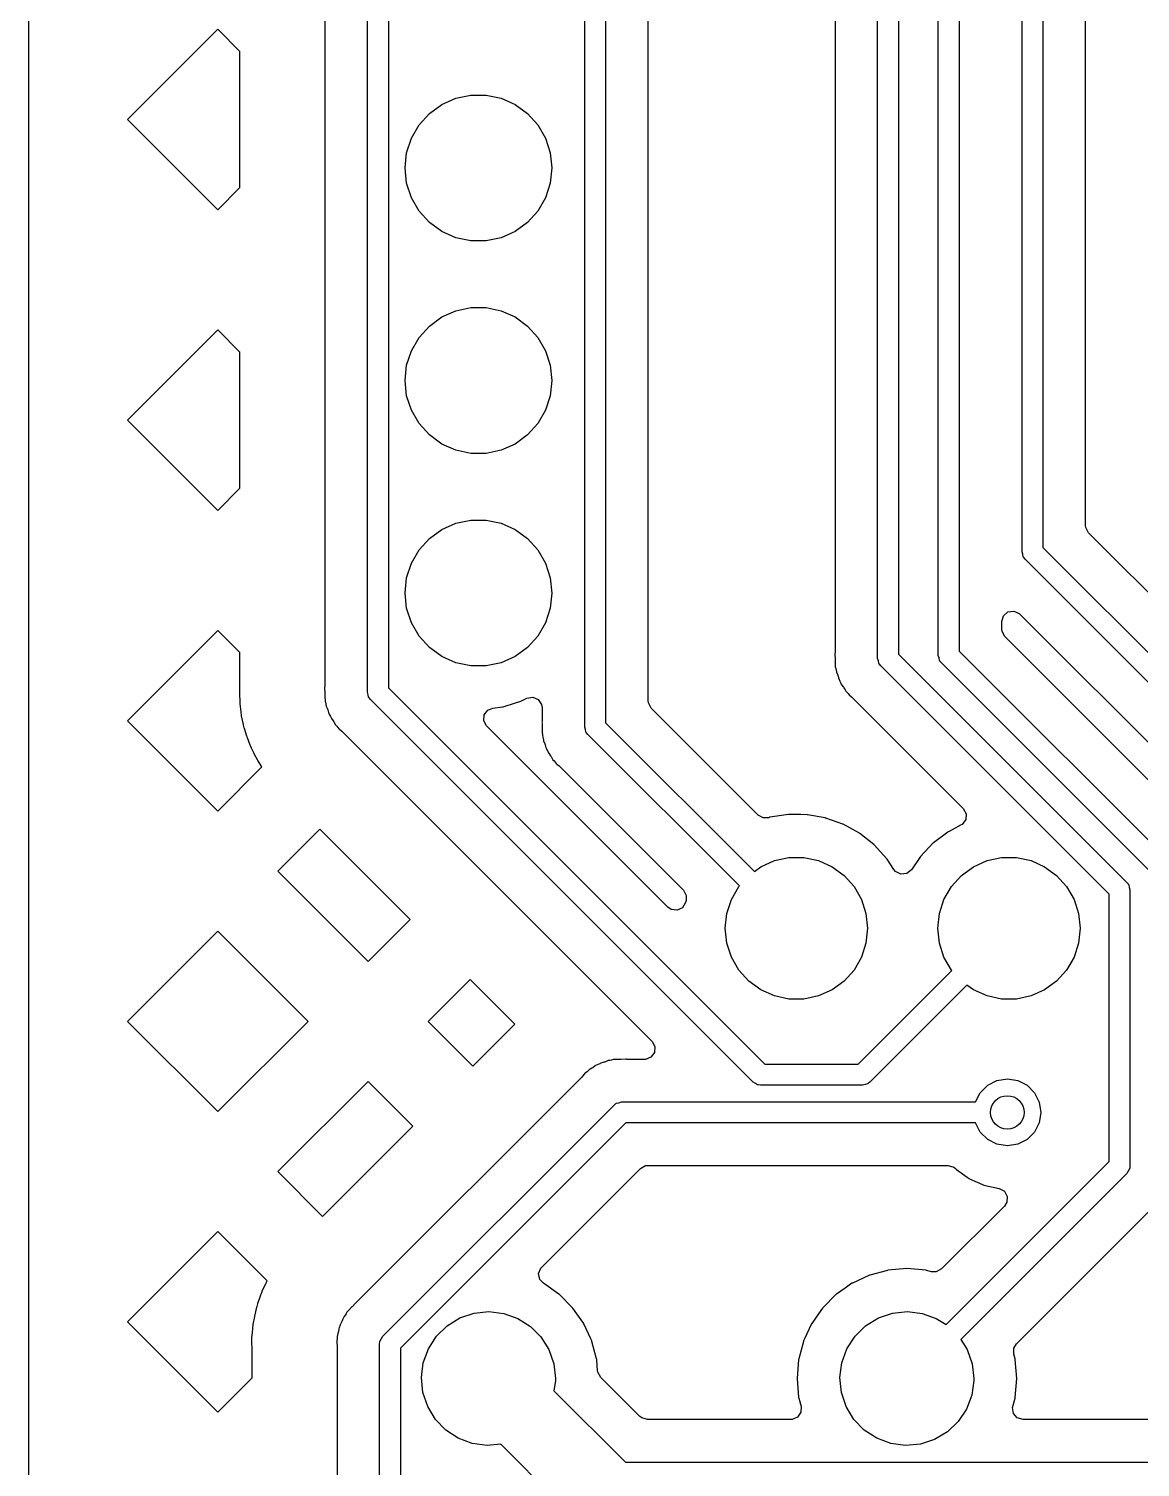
# Model space of a CAD drawing. Extents: x 124.5 to 210, y -114.5 to -26.5.
# Drawn here: x 124.51 to 137.79, y -70.44 to -53.25 of the extents above; entities that cross this region are included whole.
import ezdxf

# ---------------------------------------------------------------- set-up
doc = ezdxf.new("R2010")
doc.units = 0
doc.layers.add('BLACK', color=7, linetype='CONTINUOUS')

msp = doc.modelspace()

# ---------------------------------------------------------------- linework, layer by layer
at = {"layer": 'BLACK', "linetype": 'CONTINUOUS'}
for p, q in [((124.508, -110.935), (124.508, -30.0651)), ((136.375, -59.5), (136.375, -33.8797)), ((136.625, -33.8797), (136.625, -59.4482)), ((134.65, -60.775), (134.65, -34.152)), ((134.9, -34.2038), (134.9, -60.7232)), ((137.133, -59.1854), (137.133, -39.2875)), ((135.375, -60.74), (135.375, -40.3797)), ((135.625, -40.3797), (135.625, -60.6882)), ((131.4, -43.609), (131.4, -61.5432)), ((131.15, -61.595), (131.15, -43.6608)), ((128.045, -45.9911), (128.045, -61.0999)), ((128.554, -61.1787), (128.554, -45.9553)), ((128.804, -46.0071), (128.804, -61.1269)), ((131.908, -61.2804), (131.908, -47.1086)), ((134.141, -49.9019), (134.141, -60.6962)), ((126.766, -53.2565), (125.687, -54.3355)), ((127.031, -53.5217), (126.766, -53.2565)), ((127.031, -55.1494), (127.031, -53.5217)), ((129.442, -54.1551), (129.609, -54.0806)), ((129.609, -54.0806), (129.788, -54.0425)), ((129.788, -54.0425), (129.972, -54.0425)), ((129.972, -54.0425), (130.151, -54.0806)), ((130.151, -54.0806), (130.318, -54.1551)), ((129.171, -54.3989), (129.294, -54.2628)), ((129.294, -54.2628), (129.442, -54.1551)), ((130.318, -54.1551), (130.466, -54.2628)), ((130.466, -54.2628), (130.589, -54.3989)), ((125.687, -54.3355), (126.766, -55.4146)), ((129.079, -54.5576), (129.171, -54.3989)), ((130.589, -54.3989), (130.681, -54.5576)), ((129.023, -54.7318), (129.079, -54.5576)), ((130.681, -54.5576), (130.737, -54.7318)), ((129.004, -54.914), (129.023, -54.7318)), ((130.737, -54.7318), (130.756, -54.914)), ((129.023, -55.0962), (129.004, -54.914)), ((130.756, -54.914), (130.737, -55.0962)), ((126.766, -55.4146), (127.031, -55.1494)), ((129.079, -55.2704), (129.023, -55.0962)), ((130.737, -55.0962), (130.681, -55.2704)), ((129.171, -55.4291), (129.079, -55.2704)), ((130.681, -55.2704), (130.589, -55.4291)), ((129.294, -55.5652), (129.171, -55.4291)), ((130.589, -55.4291), (130.466, -55.5652)), ((129.442, -55.6729), (129.294, -55.5652)), ((129.609, -55.7474), (129.442, -55.6729)), ((130.318, -55.6729), (130.151, -55.7474)), ((130.466, -55.5652), (130.318, -55.6729)), ((129.788, -55.7855), (129.609, -55.7474)), ((129.972, -55.7855), (129.788, -55.7855)), ((130.151, -55.7474), (129.972, -55.7855)), ((129.294, -56.8028), (129.442, -56.6951)), ((129.442, -56.6951), (129.609, -56.6206)), ((129.609, -56.6206), (129.788, -56.5825)), ((129.788, -56.5825), (129.972, -56.5825)), ((129.972, -56.5825), (130.151, -56.6206)), ((130.151, -56.6206), (130.318, -56.6951)), ((130.318, -56.6951), (130.466, -56.8028)), ((126.766, -56.8486), (125.687, -57.9276)), ((127.031, -57.1138), (126.766, -56.8486)), ((129.171, -56.9389), (129.294, -56.8028)), ((130.466, -56.8028), (130.589, -56.9389)), ((129.079, -57.0976), (129.171, -56.9389)), ((130.589, -56.9389), (130.681, -57.0976)), ((127.031, -58.7415), (127.031, -57.1138)), ((129.023, -57.2718), (129.079, -57.0976)), ((130.681, -57.0976), (130.737, -57.2718)), ((129.004, -57.454), (129.023, -57.2718)), ((130.737, -57.2718), (130.756, -57.454)), ((129.023, -57.6362), (129.004, -57.454)), ((130.756, -57.454), (130.737, -57.6362)), ((129.079, -57.8104), (129.023, -57.6362)), ((130.737, -57.6362), (130.681, -57.8104)), ((129.171, -57.9691), (129.079, -57.8104)), ((130.681, -57.8104), (130.589, -57.9691)), ((125.687, -57.9276), (126.766, -59.0067)), ((129.294, -58.1052), (129.171, -57.9691)), ((130.589, -57.9691), (130.466, -58.1052)), ((129.442, -58.2129), (129.294, -58.1052)), ((129.609, -58.2874), (129.442, -58.2129)), ((130.318, -58.2129), (130.151, -58.2874)), ((130.466, -58.1052), (130.318, -58.2129)), ((129.788, -58.3255), (129.609, -58.2874)), ((129.972, -58.3255), (129.788, -58.3255)), ((130.151, -58.2874), (129.972, -58.3255)), ((126.766, -59.0067), (127.031, -58.7415)), ((129.609, -59.1606), (129.788, -59.1225)), ((129.788, -59.1225), (129.972, -59.1225)), ((129.972, -59.1225), (130.151, -59.1606)), ((129.294, -59.3428), (129.442, -59.2351)), ((129.442, -59.2351), (129.609, -59.1606)), ((130.151, -59.1606), (130.318, -59.2351)), ((130.318, -59.2351), (130.466, -59.3428)), ((137.136, -59.2122), (137.133, -59.1854)), ((137.17, -59.2745), (137.136, -59.2122)), ((137.222, -59.3266), (137.17, -59.2745)), ((129.171, -59.4789), (129.294, -59.3428)), ((130.466, -59.3428), (130.589, -59.4789)), ((136.625, -59.4482), (140.45, -63.2732)), ((139.019, -61.1226), (137.222, -59.3266)), ((129.023, -59.8118), (129.079, -59.6376)), ((129.079, -59.6376), (129.171, -59.4789)), ((130.589, -59.4789), (130.681, -59.6376)), ((130.681, -59.6376), (130.737, -59.8118)), ((136.384, -59.5295), (136.375, -59.5)), ((136.39, -59.5596), (136.384, -59.5295)), ((136.394, -59.5648), (136.39, -59.5596)), ((136.395, -59.5675), (136.394, -59.5648)), ((136.398, -59.5706), (136.395, -59.5675)), ((136.412, -59.5884), (136.398, -59.5706)), ((140.45, -63.6268), (136.412, -59.5884)), ((129.004, -59.994), (129.023, -59.8118)), ((130.737, -59.8118), (130.756, -59.994)), ((129.023, -60.1762), (129.004, -59.994)), ((130.756, -59.994), (130.737, -60.1762)), ((129.079, -60.3504), (129.023, -60.1762)), ((130.737, -60.1762), (130.681, -60.3504)), ((136.133, -60.3336), (136.154, -60.2655)), ((136.154, -60.2655), (136.207, -60.219)), ((136.207, -60.219), (136.277, -60.2089)), ((136.277, -60.2089), (136.342, -60.2384)), ((136.342, -60.2384), (136.349, -60.2445)), ((136.349, -60.2445), (138.558, -62.4536)), ((126.766, -60.4407), (125.687, -61.5197)), ((127.031, -60.7059), (126.766, -60.4407)), ((129.171, -60.5091), (129.079, -60.3504)), ((130.681, -60.3504), (130.589, -60.5091)), ((136.133, -60.4254), (136.133, -60.3336)), ((136.136, -60.4522), (136.133, -60.4254)), ((136.17, -60.5145), (136.136, -60.4522)), ((129.294, -60.6452), (129.171, -60.5091)), ((129.442, -60.7529), (129.294, -60.6452)), ((130.466, -60.6452), (130.318, -60.7529)), ((130.589, -60.5091), (130.466, -60.6452)), ((138.303, -62.6474), (136.17, -60.5145)), ((127.031, -61.0884), (127.031, -60.7059)), ((129.609, -60.8274), (129.442, -60.7529)), ((129.788, -60.8655), (129.609, -60.8274)), ((130.151, -60.8274), (129.972, -60.8655)), ((130.318, -60.7529), (130.151, -60.8274)), ((134.141, -60.7074), (134.139, -60.7149)), ((134.139, -60.7149), (134.14, -60.7228)), ((134.14, -60.7228), (134.14, -60.7228)), ((134.14, -60.7228), (134.141, -60.783)), ((134.141, -60.6962), (134.141, -60.7074)), ((134.141, -60.783), (134.141, -60.7869)), ((134.141, -60.7869), (134.141, -60.8149)), ((134.141, -60.8149), (134.142, -60.8188)), ((134.142, -60.8188), (134.142, -60.8188)), ((134.142, -60.8188), (134.142, -60.8189)), ((134.142, -60.8189), (134.143, -60.8307)), ((134.143, -60.8307), (134.144, -60.8749)), ((134.659, -60.8045), (134.65, -60.775)), ((134.665, -60.8346), (134.659, -60.8045)), ((134.669, -60.8398), (134.665, -60.8346)), ((134.67, -60.8425), (134.669, -60.8398)), ((134.673, -60.8456), (134.67, -60.8425)), ((134.687, -60.8634), (134.673, -60.8456)), ((134.9, -60.7232), (137.628, -63.4516)), ((135.384, -60.7695), (135.375, -60.74)), ((135.39, -60.7996), (135.384, -60.7695)), ((135.394, -60.8048), (135.39, -60.7996)), ((135.395, -60.8075), (135.394, -60.8048)), ((135.398, -60.8106), (135.395, -60.8075)), ((135.412, -60.8284), (135.398, -60.8106)), ((138.078, -63.4945), (135.412, -60.8284)), ((135.625, -60.6882), (138.257, -63.3204)), ((129.972, -60.8655), (129.788, -60.8655)), ((134.144, -60.8749), (134.15, -60.8943)), ((134.15, -60.8943), (134.154, -60.9137)), ((134.154, -60.9137), (134.157, -60.9338)), ((134.157, -60.9338), (134.159, -60.9412)), ((134.159, -60.9412), (134.159, -60.9412)), ((134.159, -60.9412), (134.173, -60.9749)), ((134.173, -60.9749), (134.177, -60.9861)), ((134.177, -60.9861), (134.183, -61.0084)), ((134.183, -61.0084), (134.189, -61.0286)), ((137.415, -63.5918), (134.687, -60.8634)), ((127.029, -61.1425), (127.031, -61.0884)), ((127.029, -61.1505), (127.029, -61.1425)), ((127.031, -61.2046), (127.029, -61.1505)), ((128.045, -61.1111), (128.043, -61.1186)), ((128.043, -61.1186), (128.043, -61.1265)), ((128.043, -61.1265), (128.043, -61.1265)), ((128.043, -61.1265), (128.045, -61.1867)), ((128.045, -61.0999), (128.045, -61.1111)), ((128.045, -61.1867), (128.045, -61.1906)), ((128.045, -61.1906), (128.045, -61.2186)), ((128.562, -61.2082), (128.554, -61.1787)), ((128.804, -61.1269), (133.302, -65.625)), ((134.189, -61.0286), (134.193, -61.0354)), ((134.193, -61.0354), (134.193, -61.0354)), ((134.193, -61.0354), (134.199, -61.046)), ((134.199, -61.046), (134.208, -61.0638)), ((134.208, -61.0638), (134.215, -61.0826)), ((134.215, -61.0826), (134.22, -61.089)), ((134.22, -61.089), (134.22, -61.089)), ((134.22, -61.089), (134.241, -61.1184)), ((134.241, -61.1184), (134.248, -61.1283)), ((134.248, -61.1283), (134.262, -61.1519)), ((134.262, -61.1519), (134.27, -61.1664)), ((134.27, -61.1664), (134.285, -61.1807)), ((134.285, -61.1807), (134.298, -61.1957)), ((127.031, -61.2186), (127.031, -61.2046)), ((127.031, -61.2225), (127.031, -61.2186)), ((127.033, -61.2703), (127.031, -61.2225)), ((127.033, -61.2743), (127.033, -61.2703)), ((127.034, -61.2883), (127.033, -61.2743)), ((127.035, -61.3104), (127.034, -61.2883)), ((127.035, -61.3183), (127.035, -61.3104)), ((127.044, -61.4136), (127.035, -61.3183)), ((128.045, -61.2186), (128.046, -61.2225)), ((128.046, -61.2225), (128.046, -61.2225)), ((128.046, -61.2225), (128.046, -61.2226)), ((128.046, -61.2226), (128.047, -61.2344)), ((128.047, -61.2344), (128.048, -61.2786)), ((128.048, -61.2786), (128.051, -61.2892)), ((128.051, -61.2892), (128.054, -61.298)), ((128.054, -61.298), (128.058, -61.3174)), ((128.058, -61.3174), (128.059, -61.3294)), ((128.059, -61.3294), (128.06, -61.3375)), ((128.06, -61.3375), (128.063, -61.3449)), ((128.063, -61.3449), (128.063, -61.3449)), ((128.063, -61.3449), (128.077, -61.3786)), ((128.569, -61.2383), (128.562, -61.2082)), ((128.573, -61.2435), (128.569, -61.2383)), ((128.574, -61.2462), (128.573, -61.2435)), ((128.577, -61.2493), (128.574, -61.2462)), ((128.59, -61.2671), (128.577, -61.2493)), ((133.162, -65.8384), (128.59, -61.2671)), ((130.051, -61.3682), (130.169, -61.3532)), ((130.169, -61.3532), (130.174, -61.3517)), ((130.174, -61.3517), (130.322, -61.3072)), ((130.174, -61.3517), (130.174, -61.3517)), ((130.322, -61.3072), (130.387, -61.2877)), ((130.387, -61.2877), (130.46, -61.252)), ((130.46, -61.252), (130.53, -61.24)), ((130.53, -61.24), (130.595, -61.2677)), ((130.595, -61.2677), (130.635, -61.3263)), ((130.635, -61.3263), (130.641, -61.3651)), ((131.911, -61.3072), (131.908, -61.2804)), ((131.945, -61.3695), (131.911, -61.3072)), ((134.298, -61.1957), (134.31, -61.2121)), ((134.31, -61.2121), (134.336, -61.2344)), ((134.336, -61.2344), (134.344, -61.2403)), ((134.344, -61.2403), (134.352, -61.2483)), ((134.352, -61.2483), (135.673, -62.5685)), ((125.687, -61.5197), (126.766, -62.5988)), ((127.045, -61.4215), (127.044, -61.4136)), ((127.05, -61.4527), (127.045, -61.4215)), ((127.051, -61.4604), (127.05, -61.4527)), ((127.063, -61.5132), (127.051, -61.4604)), ((127.073, -61.5664), (127.063, -61.5132)), ((128.077, -61.3786), (128.08, -61.3898)), ((128.08, -61.3898), (128.09, -61.4215)), ((128.09, -61.4215), (128.093, -61.4323)), ((128.093, -61.4323), (128.097, -61.4391)), ((128.097, -61.4391), (128.097, -61.4391)), ((128.097, -61.4391), (128.103, -61.4497)), ((128.103, -61.4497), (128.112, -61.4675)), ((128.112, -61.4675), (128.119, -61.4863)), ((128.119, -61.4863), (128.124, -61.4927)), ((128.124, -61.4927), (128.124, -61.4927)), ((128.124, -61.4927), (128.145, -61.5221)), ((128.145, -61.5221), (128.152, -61.532)), ((128.152, -61.532), (128.158, -61.5424)), ((129.944, -61.52), (129.949, -61.4492)), ((129.978, -61.5823), (129.944, -61.52)), ((129.949, -61.4492), (129.992, -61.3924)), ((129.992, -61.3924), (130.051, -61.3682)), ((130.641, -61.5274), (130.639, -61.5349)), ((130.639, -61.5349), (130.64, -61.5428)), ((130.641, -61.3651), (130.641, -61.5162)), ((130.641, -61.5162), (130.641, -61.5274)), ((133.223, -62.6474), (131.945, -61.3695)), ((127.075, -61.5741), (127.073, -61.5664)), ((127.083, -61.6047), (127.075, -61.5741)), ((127.085, -61.6123), (127.083, -61.6047)), ((127.115, -61.7033), (127.085, -61.6123)), ((127.117, -61.7108), (127.115, -61.7033)), ((128.158, -61.5424), (128.174, -61.5701)), ((128.174, -61.5701), (128.188, -61.5844)), ((128.188, -61.5844), (128.201, -61.5994)), ((128.201, -61.5994), (128.213, -61.6158)), ((128.213, -61.6158), (128.219, -61.6209)), ((128.219, -61.6209), (128.247, -61.644)), ((128.247, -61.644), (128.256, -61.652)), ((128.256, -61.652), (131.956, -65.3514)), ((132.145, -63.7488), (129.978, -61.5823)), ((130.64, -61.5428), (130.64, -61.5428)), ((130.64, -61.5428), (130.641, -61.603)), ((130.641, -61.603), (130.641, -61.6069)), ((130.641, -61.6069), (130.641, -61.6349)), ((130.641, -61.6349), (130.642, -61.6388)), ((130.642, -61.6388), (130.642, -61.6388)), ((130.642, -61.6388), (130.642, -61.6389)), ((130.642, -61.6389), (130.643, -61.6507)), ((130.643, -61.6507), (130.644, -61.6949)), ((130.644, -61.6949), (130.65, -61.713)), ((131.159, -61.6245), (131.15, -61.595)), ((131.165, -61.6546), (131.159, -61.6245)), ((131.169, -61.6598), (131.165, -61.6546)), ((131.17, -61.6625), (131.169, -61.6598)), ((131.173, -61.6656), (131.17, -61.6625)), ((131.187, -61.6834), (131.173, -61.6656)), ((132.998, -63.4945), (131.187, -61.6834)), ((131.4, -61.5432), (133.177, -63.3204)), ((127.118, -61.713), (127.117, -61.7108)), ((127.119, -61.7152), (127.118, -61.713)), ((127.121, -61.7227), (127.119, -61.7152)), ((127.154, -61.8127), (127.121, -61.7227)), ((127.157, -61.8201), (127.154, -61.8127)), ((127.169, -61.8491), (127.157, -61.8201)), ((127.173, -61.8563), (127.169, -61.8491)), ((127.197, -61.9045), (127.173, -61.8563)), ((130.65, -61.713), (130.65, -61.7143)), ((130.65, -61.7143), (130.654, -61.7337)), ((130.654, -61.7337), (130.657, -61.7538)), ((130.657, -61.7538), (130.659, -61.7612)), ((130.659, -61.7612), (130.659, -61.7612)), ((130.659, -61.7612), (130.673, -61.7949)), ((130.673, -61.7949), (130.677, -61.8061)), ((130.677, -61.8061), (130.687, -61.841)), ((130.687, -61.841), (130.689, -61.8486)), ((130.689, -61.8486), (130.693, -61.8554)), ((130.693, -61.8554), (130.693, -61.8554)), ((130.693, -61.8554), (130.699, -61.866)), ((130.699, -61.866), (130.708, -61.8838)), ((127.22, -61.9534), (127.197, -61.9045)), ((127.224, -61.9605), (127.22, -61.9534)), ((127.239, -61.9881), (127.224, -61.9605)), ((127.243, -61.995), (127.239, -61.9881)), ((127.292, -62.0725), (127.243, -61.995)), ((130.708, -61.8838), (130.715, -61.9026)), ((130.715, -61.9026), (130.72, -61.909)), ((130.72, -61.909), (130.72, -61.909)), ((130.72, -61.909), (130.741, -61.9384)), ((130.741, -61.9384), (130.748, -61.9483)), ((130.748, -61.9483), (130.77, -61.9864)), ((130.77, -61.9864), (130.785, -62.0007)), ((130.785, -62.0007), (130.798, -62.0157)), ((130.798, -62.0157), (130.81, -62.0321)), ((130.81, -62.0321), (130.816, -62.0372)), ((130.816, -62.0372), (130.844, -62.0603)), ((126.766, -62.5988), (127.292, -62.0725)), ((130.844, -62.0603), (130.852, -62.0683)), ((130.852, -62.0683), (132.33, -63.5457)), ((133.281, -62.6802), (133.223, -62.6474)), ((133.352, -62.6781), (133.281, -62.6802)), ((133.364, -62.674), (133.352, -62.6781)), ((133.585, -62.6402), (133.364, -62.674)), ((133.59, -62.6402), (133.585, -62.6402)), ((133.734, -62.642), (133.59, -62.6402)), ((133.59, -62.6402), (133.59, -62.6402)), ((133.808, -62.6429), (133.734, -62.642)), ((133.813, -62.6438), (133.808, -62.6429)), ((134.023, -62.6812), (133.813, -62.6438)), ((133.813, -62.6438), (133.813, -62.6438)), ((134.028, -62.6821), (134.023, -62.6812)), ((134.023, -62.6812), (134.023, -62.6812)), ((134.033, -62.6838), (134.028, -62.6821)), ((134.234, -62.7549), (134.033, -62.6838)), ((134.033, -62.6838), (134.033, -62.6838)), ((135.702, -62.7017), (135.659, -62.7585)), ((135.673, -62.5685), (135.707, -62.6309)), ((135.707, -62.6309), (135.702, -62.7017)), ((127.984, -62.8144), (127.483, -63.3158)), ((129.063, -63.8934), (127.984, -62.8144)), ((134.239, -62.7566), (134.234, -62.7549)), ((134.234, -62.7549), (134.234, -62.7549)), ((134.434, -62.8646), (134.239, -62.7566)), ((134.438, -62.8678), (134.434, -62.8646)), ((134.606, -62.9998), (134.438, -62.8678)), ((134.438, -62.8678), (134.438, -62.8678)), ((135.489, -62.8496), (135.319, -62.9773)), ((135.494, -62.8465), (135.489, -62.8496)), ((135.489, -62.8496), (135.489, -62.8496)), ((135.503, -62.8417), (135.494, -62.8465)), ((135.576, -62.8037), (135.503, -62.8417)), ((135.642, -62.7694), (135.576, -62.8037)), ((135.659, -62.7585), (135.642, -62.7694)), ((134.606, -62.9999), (134.606, -62.9998)), ((134.61, -63.0031), (134.606, -62.9999)), ((134.76, -63.1683), (134.61, -63.0031)), ((135.315, -62.9806), (135.161, -63.1421)), ((135.319, -62.9773), (135.315, -62.9806)), ((133.255, -63.2639), (133.417, -63.1916)), ((133.417, -63.1916), (133.591, -63.1547)), ((133.591, -63.1547), (133.769, -63.1547)), ((133.769, -63.1547), (133.943, -63.1916)), ((133.943, -63.1916), (134.105, -63.2639)), ((134.763, -63.1726), (134.76, -63.1683)), ((134.843, -63.2971), (134.763, -63.1726)), ((134.763, -63.1726), (134.763, -63.1726)), ((135.161, -63.1421), (135.053, -63.2996)), ((135.795, -63.2639), (135.957, -63.1916)), ((135.957, -63.1916), (136.131, -63.1547)), ((136.131, -63.1547), (136.309, -63.1547)), ((136.309, -63.1547), (136.483, -63.1916)), ((136.483, -63.1916), (136.645, -63.2639)), ((127.483, -63.3158), (128.562, -64.3948)), ((133.177, -63.3204), (133.255, -63.2639)), ((134.105, -63.2639), (134.249, -63.3683)), ((134.249, -63.3683), (134.368, -63.5004)), ((134.864, -63.3215), (134.843, -63.2971)), ((134.928, -63.3528), (134.864, -63.3215)), ((134.998, -63.3446), (134.928, -63.3528)), ((135.053, -63.2996), (134.998, -63.3446)), ((135.532, -63.5004), (135.651, -63.3683)), ((135.651, -63.3683), (135.795, -63.2639)), ((136.645, -63.2639), (136.789, -63.3683)), ((136.789, -63.3683), (136.908, -63.5004)), ((132.33, -63.5457), (132.364, -63.608)), ((132.903, -63.6543), (132.992, -63.5004)), ((132.992, -63.5004), (132.998, -63.4945)), ((134.368, -63.5004), (134.457, -63.6543)), ((135.443, -63.6543), (135.532, -63.5004)), ((136.908, -63.5004), (136.997, -63.6543)), ((137.415, -66.7882), (137.415, -63.5918)), ((137.628, -63.4516), (137.642, -63.4694)), ((137.642, -63.4694), (137.645, -63.4725)), ((137.645, -63.4725), (137.646, -63.4752)), ((137.646, -63.4752), (137.65, -63.4804)), ((137.65, -63.4804), (137.656, -63.5105)), ((137.656, -63.5105), (137.665, -63.54)), ((137.665, -63.54), (137.665, -66.84)), ((132.183, -63.7751), (132.145, -63.7488)), ((132.318, -63.7537), (132.254, -63.7841)), ((132.355, -63.6934), (132.318, -63.7537)), ((132.362, -63.6684), (132.355, -63.6934)), ((132.364, -63.608), (132.362, -63.6684)), ((132.849, -63.8233), (132.903, -63.6543)), ((134.457, -63.6543), (134.511, -63.8233)), ((135.389, -63.8233), (135.443, -63.6543)), ((136.997, -63.6543), (137.051, -63.8233)), ((128.562, -64.3948), (129.063, -63.8934)), ((132.254, -63.7841), (132.183, -63.7751)), ((132.83, -64), (132.849, -63.8233)), ((134.511, -63.8233), (134.53, -64)), ((135.37, -64), (135.389, -63.8233)), ((137.051, -63.8233), (137.07, -64)), ((126.766, -64.0328), (125.687, -65.1118)), ((127.845, -65.1118), (126.766, -64.0328)), ((132.849, -64.1767), (132.83, -64)), ((134.53, -64), (134.511, -64.1767)), ((135.389, -64.1767), (135.37, -64)), ((137.07, -64), (137.051, -64.1767)), ((132.903, -64.3457), (132.849, -64.1767)), ((134.511, -64.1767), (134.457, -64.3457)), ((135.443, -64.3457), (135.389, -64.1767)), ((137.051, -64.1767), (136.997, -64.3457)), ((132.992, -64.4996), (132.903, -64.3457)), ((134.457, -64.3457), (134.368, -64.4996)), ((135.532, -64.4996), (135.443, -64.3457)), ((136.997, -64.3457), (136.908, -64.4996)), ((129.781, -64.6104), (129.279, -65.1118)), ((130.315, -65.1445), (129.781, -64.6104)), ((133.111, -64.6317), (132.992, -64.4996)), ((134.368, -64.4996), (134.249, -64.6317)), ((134.418, -65.625), (135.538, -64.5055)), ((135.538, -64.5055), (135.532, -64.4996)), ((136.908, -64.4996), (136.789, -64.6317)), ((133.255, -64.7361), (133.111, -64.6317)), ((133.417, -64.8084), (133.255, -64.7361)), ((134.105, -64.7361), (133.943, -64.8084)), ((134.249, -64.6317), (134.105, -64.7361)), ((135.717, -64.6796), (134.558, -65.8384)), ((135.795, -64.7361), (135.717, -64.6796)), ((135.957, -64.8084), (135.795, -64.7361)), ((136.645, -64.7361), (136.483, -64.8084)), ((136.789, -64.6317), (136.645, -64.7361)), ((133.591, -64.8453), (133.417, -64.8084)), ((133.769, -64.8453), (133.591, -64.8453)), ((133.943, -64.8084), (133.769, -64.8453)), ((136.131, -64.8453), (135.957, -64.8084)), ((136.309, -64.8453), (136.131, -64.8453)), ((136.483, -64.8084), (136.309, -64.8453)), ((125.687, -65.1118), (126.766, -66.1909)), ((126.766, -66.1909), (127.845, -65.1118)), ((129.279, -65.1118), (129.813, -65.6459)), ((129.813, -65.6459), (130.315, -65.1445)), ((131.984, -65.4845), (131.942, -65.5414)), ((131.956, -65.3514), (131.99, -65.4137)), ((131.99, -65.4137), (131.984, -65.4845)), ((131.275, -65.6451), (131.246, -65.6664)), ((131.281, -65.6404), (131.275, -65.6451)), ((131.275, -65.6451), (131.275, -65.6451)), ((131.3, -65.633), (131.281, -65.6404)), ((131.318, -65.6243), (131.3, -65.633)), ((131.329, -65.618), (131.318, -65.6243)), ((131.335, -65.614), (131.329, -65.618)), ((131.329, -65.618), (131.329, -65.618)), ((131.343, -65.6118), (131.335, -65.614)), ((131.378, -65.6016), (131.343, -65.6118)), ((131.343, -65.6118), (131.343, -65.6118)), ((131.389, -65.5978), (131.378, -65.6016)), ((131.423, -65.5844), (131.389, -65.5978)), ((131.43, -65.5815), (131.423, -65.5844)), ((131.423, -65.5844), (131.423, -65.5844)), ((131.438, -65.5805), (131.43, -65.5815)), ((131.45, -65.579), (131.438, -65.5805)), ((131.438, -65.5805), (131.438, -65.5805)), ((131.47, -65.575), (131.45, -65.579)), ((131.489, -65.5693), (131.47, -65.575)), ((131.497, -65.5691), (131.489, -65.5693)), ((131.501, -65.569), (131.497, -65.5691)), ((131.533, -65.5679), (131.501, -65.569)), ((131.545, -65.567), (131.533, -65.5679)), ((131.549, -65.5665), (131.545, -65.567)), ((131.545, -65.567), (131.545, -65.567)), ((131.545, -65.567), (131.545, -65.567)), ((131.577, -65.5665), (131.549, -65.5665)), ((131.581, -65.5664), (131.577, -65.5665)), ((131.641, -65.5645), (131.581, -65.5664)), ((131.649, -65.5643), (131.641, -65.5645)), ((131.641, -65.5645), (131.641, -65.5645)), ((131.657, -65.566), (131.649, -65.5643)), ((131.668, -65.5665), (131.657, -65.566)), ((131.866, -65.5665), (131.668, -65.5665)), ((131.875, -65.5662), (131.866, -65.5665)), ((131.942, -65.5414), (131.875, -65.5662)), ((133.302, -65.625), (134.418, -65.625)), ((128.562, -65.8289), (127.483, -66.9079)), ((131.116, -65.7774), (128.433, -68.4604)), ((129.096, -66.3629), (128.562, -65.8289)), ((131.124, -65.7686), (131.116, -65.7774)), ((131.147, -65.7406), (131.124, -65.7686)), ((131.152, -65.7345), (131.147, -65.7406)), ((131.168, -65.7226), (131.152, -65.7345)), ((131.183, -65.7098), (131.168, -65.7226)), ((131.198, -65.6955), (131.183, -65.7098)), ((131.204, -65.6914), (131.198, -65.6955)), ((131.236, -65.673), (131.204, -65.6914)), ((131.204, -65.6914), (131.204, -65.6914)), ((131.246, -65.6664), (131.236, -65.673)), ((135.965, -65.8764), (136.076, -65.8196)), ((136.076, -65.8196), (136.2, -65.8)), ((136.2, -65.8), (136.324, -65.8196)), ((136.324, -65.8196), (136.435, -65.8764)), ((133.189, -65.8532), (133.162, -65.8384)), ((133.214, -65.8699), (133.189, -65.8532)), ((133.221, -65.8708), (133.214, -65.8699)), ((133.223, -65.8721), (133.221, -65.8708)), ((133.228, -65.8718), (133.223, -65.8721)), ((133.25, -65.875), (133.228, -65.8718)), ((134.47, -65.875), (133.25, -65.875)), ((134.5, -65.8663), (134.47, -65.875)), ((134.53, -65.8599), (134.5, -65.8663)), ((134.535, -65.856), (134.53, -65.8599)), ((134.538, -65.8552), (134.535, -65.856)), ((134.541, -65.8517), (134.538, -65.8552)), ((134.558, -65.8384), (134.541, -65.8517)), ((135.82, -66.075), (135.876, -65.9649)), ((135.876, -65.9649), (135.965, -65.8764)), ((136.435, -65.8764), (136.524, -65.9649)), ((136.524, -65.9649), (136.58, -66.0764)), ((128.737, -68.8756), (131.501, -66.1116)), ((131.501, -66.1116), (131.518, -66.0983)), ((131.518, -66.0983), (131.521, -66.0948)), ((131.521, -66.0948), (131.524, -66.094)), ((131.524, -66.094), (131.529, -66.0901)), ((131.529, -66.0901), (131.559, -66.0837)), ((131.559, -66.0837), (131.589, -66.075)), ((131.589, -66.075), (135.82, -66.075)), ((136.58, -66.0764), (136.6, -66.2)), ((131.641, -66.325), (128.95, -69.0158)), ((135.82, -66.325), (131.641, -66.325)), ((135.876, -66.4351), (135.82, -66.325)), ((136.58, -66.3236), (136.524, -66.4351)), ((136.6, -66.2), (136.58, -66.3236)), ((128.017, -67.442), (129.096, -66.3629)), ((135.965, -66.5236), (135.876, -66.4351)), ((136.524, -66.4351), (136.435, -66.5236)), ((136.076, -66.5804), (135.965, -66.5236)), ((136.2, -66.6), (136.076, -66.5804)), ((136.324, -66.5804), (136.2, -66.6)), ((136.435, -66.5236), (136.324, -66.5804)), ((131.815, -66.8704), (131.877, -66.8364)), ((131.877, -66.8364), (131.904, -66.8335)), ((131.904, -66.8335), (135.492, -66.8335)), ((135.468, -68.7353), (137.415, -66.7882)), ((135.492, -66.8335), (135.56, -66.8535)), ((135.56, -66.8535), (135.579, -66.8698)), ((137.665, -66.84), (137.662, -66.862)), ((137.662, -66.862), (137.662, -66.8666)), ((127.483, -66.9079), (128.017, -67.442)), ((130.637, -68.0483), (131.815, -66.8704)), ((135.579, -66.8698), (135.579, -66.8695)), ((135.579, -66.8695), (135.584, -66.874)), ((135.584, -66.874), (135.589, -66.8789)), ((135.589, -66.8789), (135.594, -66.8827)), ((135.594, -66.8827), (135.72, -66.9745)), ((137.628, -66.9284), (135.645, -68.9118)), ((135.72, -66.9745), (135.743, -66.9911)), ((135.743, -66.9911), (135.749, -66.9938)), ((135.749, -66.9938), (135.749, -66.9938)), ((135.749, -66.9938), (135.904, -67.0626)), ((137.643, -66.9014), (137.628, -66.9284)), ((137.66, -66.8755), (137.643, -66.9014)), ((137.661, -66.8691), (137.66, -66.8755)), ((137.662, -66.8666), (137.661, -66.8691)), ((135.904, -67.0626), (135.918, -67.0688)), ((135.918, -67.0688), (136.101, -67.1078)), ((136.101, -67.1078), (136.164, -67.1415)), ((136.164, -67.1415), (136.198, -67.2036)), ((136.198, -67.2036), (136.193, -67.2745)), ((136.164, -67.3201), (135.413, -68.0708)), ((136.193, -67.2745), (136.164, -67.3201)), ((137.102, -68.1743), (137.932, -67.3437)), ((126.766, -67.6249), (125.687, -68.7039)), ((127.356, -68.2145), (126.766, -67.6249)), ((130.6, -68.1254), (130.627, -68.0595)), ((130.627, -68.0595), (130.637, -68.0483)), ((135, -68.0665), (134.772, -68.0865)), ((135.228, -68.0865), (135, -68.0665)), ((127.343, -68.2405), (127.344, -68.2384)), ((127.344, -68.2384), (127.345, -68.2363)), ((127.345, -68.2363), (127.348, -68.2291)), ((127.348, -68.2291), (127.356, -68.2145)), ((130.614, -68.1951), (130.6, -68.1254)), ((130.658, -68.2412), (130.614, -68.1951)), ((134.348, -68.2402), (134.343, -68.2425)), ((134.546, -68.148), (134.348, -68.2402)), ((134.348, -68.2402), (134.348, -68.2402)), ((134.551, -68.1457), (134.546, -68.148)), ((134.546, -68.148), (134.546, -68.148)), ((134.556, -68.1443), (134.551, -68.1457)), ((134.767, -68.0879), (134.556, -68.1443)), ((134.556, -68.1443), (134.556, -68.1443)), ((134.772, -68.0865), (134.767, -68.0879)), ((134.767, -68.0879), (134.767, -68.0879)), ((135.233, -68.0879), (135.228, -68.0865)), ((135.292, -68.1035), (135.233, -68.0879)), ((135.233, -68.0879), (135.233, -68.0879)), ((135.351, -68.1049), (135.292, -68.1035)), ((135.413, -68.0708), (135.351, -68.1049)), ((136.309, -68.9668), (137.102, -68.1743)), ((127.264, -68.4296), (127.281, -68.3782)), ((127.281, -68.3782), (127.284, -68.3707)), ((127.284, -68.3707), (127.295, -68.3414)), ((127.295, -68.3414), (127.298, -68.3341)), ((127.298, -68.3341), (127.339, -68.2475)), ((127.339, -68.2475), (127.343, -68.2405)), ((130.657, -68.2425), (130.658, -68.2412)), ((130.84, -68.3706), (130.657, -68.2425)), ((130.844, -68.3738), (130.84, -68.3706)), ((130.84, -68.3706), (130.84, -68.3706)), ((131.006, -68.5357), (130.844, -68.3738)), ((134.156, -68.3738), (133.994, -68.5357)), ((134.16, -68.3706), (134.156, -68.3738)), ((134.261, -68.3002), (134.16, -68.3706)), ((134.16, -68.3706), (134.16, -68.3706)), ((134.343, -68.2425), (134.261, -68.3002)), ((127.212, -68.6194), (127.233, -68.5261)), ((127.233, -68.5261), (127.235, -68.5184)), ((127.235, -68.5184), (127.243, -68.4881)), ((127.243, -68.4881), (127.246, -68.4805)), ((127.246, -68.4805), (127.264, -68.4296)), ((128.339, -68.5565), (128.308, -68.5887)), ((128.346, -68.5474), (128.339, -68.5565)), ((128.349, -68.5442), (128.346, -68.5474)), ((128.369, -68.5245), (128.349, -68.5442)), ((128.371, -68.5217), (128.369, -68.5245)), ((128.413, -68.4778), (128.371, -68.5217)), ((128.418, -68.472), (128.413, -68.4778)), ((128.424, -68.4679), (128.418, -68.472)), ((128.433, -68.4604), (128.424, -68.4679)), ((129.828, -68.5987), (130.006, -68.58)), ((130.006, -68.58), (130.183, -68.6011)), ((131.009, -68.5402), (131.006, -68.5357)), ((131.056, -68.6064), (131.009, -68.5402)), ((131.009, -68.5402), (131.009, -68.5402)), ((133.991, -68.5402), (133.944, -68.6064)), ((133.994, -68.5357), (133.991, -68.5402)), ((133.991, -68.5402), (133.991, -68.5402)), ((134.828, -68.5987), (135.006, -68.58)), ((135.006, -68.58), (135.183, -68.6011)), ((125.687, -68.7039), (126.766, -69.783)), ((127.184, -68.7727), (127.188, -68.7414)), ((127.188, -68.7414), (127.19, -68.7335)), ((127.19, -68.7335), (127.208, -68.6395)), ((127.208, -68.6395), (127.209, -68.6318)), ((127.209, -68.6318), (127.21, -68.6296)), ((127.21, -68.6272), (127.212, -68.6194)), ((127.21, -68.6296), (127.21, -68.6272)), ((128.226, -68.7486), (128.22, -68.7673)), ((128.229, -68.7366), (128.226, -68.7486)), ((128.231, -68.7289), (128.229, -68.7366)), ((128.229, -68.7366), (128.229, -68.7366)), ((128.253, -68.6902), (128.231, -68.7289)), ((128.258, -68.6795), (128.253, -68.6902)), ((128.272, -68.6462), (128.258, -68.6795)), ((128.275, -68.639), (128.272, -68.6462)), ((128.272, -68.6462), (128.272, -68.6462)), ((128.288, -68.623), (128.275, -68.639)), ((128.299, -68.6064), (128.288, -68.623)), ((128.305, -68.5956), (128.299, -68.6064)), ((128.308, -68.5887), (128.305, -68.5956)), ((128.305, -68.5956), (128.305, -68.5956)), ((129.38, -68.8744), (129.507, -68.7496)), ((129.507, -68.7496), (129.659, -68.6561)), ((129.659, -68.6561), (129.828, -68.5987)), ((130.183, -68.6011), (130.351, -68.661)), ((130.351, -68.661), (130.501, -68.7565)), ((131.138, -68.7233), (131.056, -68.6064)), ((131.14, -68.7282), (131.138, -68.7233)), ((131.222, -68.9042), (131.14, -68.7282)), ((131.14, -68.7282), (131.14, -68.7282)), ((133.86, -68.7282), (133.778, -68.9042)), ((133.862, -68.7233), (133.86, -68.7282)), ((133.86, -68.7282), (133.86, -68.7282)), ((133.944, -68.6064), (133.862, -68.7233)), ((134.38, -68.8744), (134.507, -68.7496)), ((134.507, -68.7496), (134.659, -68.6561)), ((134.659, -68.6561), (134.828, -68.5987)), ((135.183, -68.6011), (135.351, -68.661)), ((135.351, -68.661), (135.468, -68.7353)), ((127.174, -68.9279), (127.175, -68.8964)), ((127.175, -68.8885), (127.18, -68.8346)), ((127.175, -68.8964), (127.175, -68.8885)), ((127.18, -68.8346), (127.184, -68.7806)), ((127.184, -68.7806), (127.184, -68.7727)), ((128.19, -68.9239), (128.187, -68.944)), ((128.191, -68.9042), (128.19, -68.9239)), ((128.193, -68.8763), (128.191, -68.884)), ((128.191, -68.884), (128.191, -68.9042)), ((128.202, -68.8412), (128.193, -68.8763)), ((128.205, -68.8295), (128.202, -68.8412)), ((128.211, -68.7937), (128.205, -68.8295)), ((128.212, -68.7859), (128.211, -68.7937)), ((128.211, -68.7937), (128.211, -68.7937)), ((128.218, -68.7714), (128.212, -68.7859)), ((128.22, -68.7673), (128.218, -68.7714)), ((128.705, -68.9285), (128.722, -68.9026)), ((128.722, -68.9026), (128.737, -68.8756)), ((129.283, -69.0243), (129.38, -68.8744)), ((130.501, -68.7565), (130.627, -68.8831)), ((130.627, -68.8831), (130.721, -69.0343)), ((131.234, -68.9308), (131.222, -68.9042)), ((133.778, -68.9042), (133.766, -68.9308)), ((134.283, -69.0243), (134.38, -68.8744)), ((135.645, -68.9118), (135.721, -69.0343)), ((127.174, -68.9358), (127.174, -68.9279)), ((127.177, -69.0315), (127.174, -68.9358)), ((127.177, -69.0394), (127.177, -69.0315)), ((127.177, -69.0417), (127.177, -69.0394)), ((127.177, -69.3715), (127.177, -69.0417)), ((128.187, -68.944), (128.188, -68.9518)), ((128.188, -68.9518), (128.191, -68.988)), ((128.191, -68.988), (128.191, -68.9998)), ((128.191, -68.9998), (128.191, -108.557)), ((128.7, -68.964), (128.703, -68.942)), ((128.7, -108.635), (128.7, -68.964)), ((128.703, -68.9374), (128.704, -68.9349)), ((128.703, -68.942), (128.703, -68.9374)), ((128.704, -68.9349), (128.705, -68.9285)), ((128.95, -69.0158), (128.95, -108.584)), ((129.222, -69.1919), (129.283, -69.0243)), ((130.721, -69.0343), (130.78, -69.2028)), ((131.236, -68.9361), (131.234, -68.9308)), ((131.292, -69.1466), (131.236, -68.9361)), ((131.236, -68.9361), (131.236, -68.9361)), ((133.764, -68.9361), (133.708, -69.1466)), ((133.766, -68.9308), (133.764, -68.9361)), ((133.764, -68.9361), (133.764, -68.9361)), ((134.222, -69.1919), (134.283, -69.0243)), ((135.721, -69.0343), (135.78, -69.2028)), ((136.277, -69.0885), (136.278, -69.0175)), ((136.292, -69.1466), (136.277, -69.0885)), ((136.278, -69.0175), (136.309, -68.9668)), ((129.2, -69.3688), (129.222, -69.1919)), ((130.78, -69.2028), (130.8, -69.38)), ((131.294, -69.1519), (131.292, -69.1466)), ((131.294, -69.1574), (131.294, -69.1519)), ((131.305, -69.2883), (131.294, -69.1574)), ((131.294, -69.1574), (131.294, -69.1574)), ((133.706, -69.1519), (133.687, -69.38)), ((133.708, -69.1466), (133.706, -69.1519)), ((134.2, -69.3688), (134.222, -69.1919)), ((135.78, -69.2028), (135.8, -69.38)), ((136.294, -69.1519), (136.292, -69.1466)), ((136.292, -69.1466), (136.292, -69.1466)), ((136.313, -69.38), (136.294, -69.1519)), ((126.766, -69.783), (127.177, -69.3715)), ((129.217, -69.5463), (129.2, -69.3688)), ((130.8, -69.4023), (130.782, -69.5259)), ((130.8, -69.38), (130.8, -69.4023)), ((131.308, -69.3041), (131.305, -69.2883)), ((131.342, -69.3664), (131.308, -69.3041)), ((131.81, -69.8346), (131.342, -69.3664)), ((133.687, -69.38), (133.706, -69.6081)), ((134.217, -69.5463), (134.2, -69.3688)), ((135.8, -69.4023), (135.775, -69.579)), ((135.8, -69.38), (135.8, -69.4023)), ((136.294, -69.6081), (136.313, -69.38)), ((129.274, -69.7156), (129.217, -69.5463)), ((130.782, -69.5259), (131.636, -70.38)), ((133.706, -69.6081), (133.708, -69.6134)), ((133.708, -69.6134), (133.708, -69.6134)), ((133.708, -69.6134), (133.735, -69.7129)), ((134.274, -69.7156), (134.217, -69.5463)), ((135.775, -69.579), (135.712, -69.7457)), ((136.265, -69.7129), (136.292, -69.6134)), ((136.292, -69.6134), (136.294, -69.6081)), ((136.292, -69.6134), (136.292, -69.6134)), ((129.366, -69.8681), (129.274, -69.7156)), ((133.733, -69.7839), (133.693, -69.8427)), ((133.735, -69.7129), (133.733, -69.7839)), ((134.366, -69.8681), (134.274, -69.7156)), ((135.712, -69.7457), (135.613, -69.8942)), ((136.262, -69.7276), (136.265, -69.7129)), ((136.273, -69.7978), (136.262, -69.7276)), ((129.49, -69.9964), (129.366, -69.8681)), ((131.831, -69.8515), (131.81, -69.8346)), ((131.899, -69.8715), (131.831, -69.8515)), ((133.613, -69.8715), (131.899, -69.8715)), ((133.628, -69.8706), (133.613, -69.8715)), ((133.693, -69.8427), (133.628, -69.8706)), ((134.49, -69.9964), (134.366, -69.8681)), ((135.613, -69.8942), (135.484, -70.0172)), ((136.319, -69.8515), (136.273, -69.7978)), ((136.387, -69.8715), (136.319, -69.8515)), ((138.613, -69.8715), (136.387, -69.8715)), ((129.639, -70.0941), (129.49, -69.9964)), ((129.806, -70.1562), (129.639, -70.0941)), ((134.639, -70.0941), (134.49, -69.9964)), ((134.806, -70.1562), (134.639, -70.0941)), ((135.33, -70.1085), (135.161, -70.1637)), ((135.484, -70.0172), (135.33, -70.1085)), ((129.983, -70.1798), (129.806, -70.1562)), ((130.148, -70.1648), (129.983, -70.1798)), ((131.132, -71.1482), (130.148, -70.1648)), ((134.983, -70.1798), (134.806, -70.1562)), ((135.161, -70.1637), (134.983, -70.1798)), ((131.636, -70.38), (143.364, -70.38))]:
    msp.add_line(p, q, dxfattribs=at)
at = {"layer": 'BLACK'}
msp.add_circle((136.2, -66.2), 0.2, dxfattribs=at)

doc.saveas('drawing.dxf')
